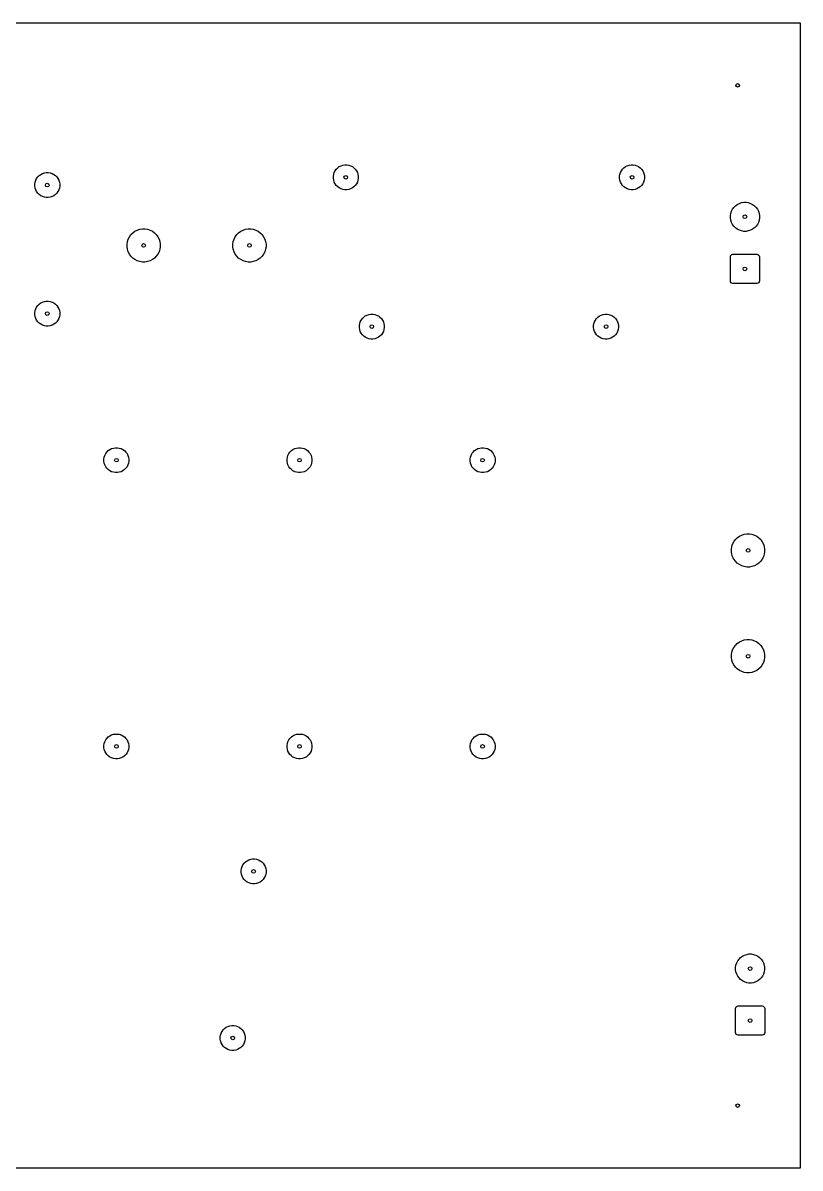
# Model space of a CAD drawing. Header units: millimetres. Extents: x 61 to 206, y -146 to -36.
# Drawn here: x 130.8 to 205.5, y -145.5 to -35.5 of the extents above; entities that cross this region are included whole.
import ezdxf

# ---------------------------------------------------------------- set-up
doc = ezdxf.new("R2010")
doc.units = ezdxf.units.MM
doc.layers.add('Edge.Cuts', color=40, linetype='CONTINUOUS', true_color=0xfabd2f)
doc.layers.add('F.Cu', color=52, linetype='CONTINUOUS', true_color=0xb8bb26)

msp = doc.modelspace()

# ---------------------------------------------------------------- linework, layer by layer
at = {"layer": 'Edge.Cuts', "linetype": 'CONTINUOUS'}
for p, q in [((61, -35.5), (205.5, -35.5)), ((205.5, -35.5), (205.5, -145.5)), ((205.5, -145.5), (61, -145.5))]:
    msp.add_line(p, q, dxfattribs=at)
at = {"layer": 'Edge.Cuts'}
for centre in [(199.5, -41.5), (161.86, -50.329999), (189.36, -50.329999), (133.18, -51.079999), (200.2, -54.124999), (142.44, -56.874999), (152.6, -56.874999), (200.2, -59.124999), (133.18, -63.42), (164.36, -64.67), (186.86, -64.67), (139.82, -77.5), (157.41, -77.5), (175, -77.5), (200.5, -86.17), (200.5, -96.33), (139.82, -105), (157.41, -105), (175, -105), (153, -117), (200.7, -126.33), (200.7, -131.33), (151, -133), (199.5, -139.5)]:
    msp.add_circle(centre, 0.175, dxfattribs=at)
at = {"layer": 'F.Cu', "linetype": 'CONTINUOUS'}
for p, q in [((160.947513, -49.550661), (161.080662, -49.417512)), ((161.080662, -49.417512), (161.233002, -49.306831)), ((161.233002, -49.306831), (161.40078, -49.221344)), ((161.40078, -49.221344), (161.579866, -49.163155)), ((161.579866, -49.163155), (161.765849, -49.133698)), ((161.765849, -49.133698), (161.954151, -49.133698)), ((161.954151, -49.133698), (162.140134, -49.163155)), ((162.140134, -49.163155), (162.31922, -49.221344)), ((162.31922, -49.221344), (162.486998, -49.306831)), ((162.486998, -49.306831), (162.639338, -49.417512)), ((162.639338, -49.417512), (162.772487, -49.550661)), ((188.447513, -49.550661), (188.580662, -49.417512)), ((188.580662, -49.417512), (188.733002, -49.306831)), ((188.733002, -49.306831), (188.90078, -49.221344)), ((188.90078, -49.221344), (189.079866, -49.163155)), ((189.079866, -49.163155), (189.265849, -49.133698)), ((189.265849, -49.133698), (189.454151, -49.133698)), ((189.454151, -49.133698), (189.640134, -49.163155)), ((189.640134, -49.163155), (189.81922, -49.221344)), ((189.81922, -49.221344), (189.986998, -49.306831)), ((189.986998, -49.306831), (190.139338, -49.417512)), ((190.139338, -49.417512), (190.272487, -49.550661)), ((132.071345, -50.620779), (132.156832, -50.453001)), ((132.156832, -50.453001), (132.267513, -50.300661)), ((132.267513, -50.300661), (132.400662, -50.167512)), ((132.400662, -50.167512), (132.553002, -50.056831)), ((132.553002, -50.056831), (132.72078, -49.971344)), ((132.72078, -49.971344), (132.899866, -49.913155)), ((132.899866, -49.913155), (133.085849, -49.883698)), ((133.085849, -49.883698), (133.274151, -49.883698)), ((133.274151, -49.883698), (133.460134, -49.913155)), ((133.460134, -49.913155), (133.63922, -49.971344)), ((133.63922, -49.971344), (133.806998, -50.056831)), ((133.806998, -50.056831), (133.959338, -50.167512)), ((133.959338, -50.167512), (134.092487, -50.300661)), ((134.092487, -50.300661), (134.203168, -50.453001)), ((134.203168, -50.453001), (134.288655, -50.620779)), ((160.663699, -50.235848), (160.693156, -50.049865)), ((160.663699, -50.42415), (160.663699, -50.235848)), ((160.693156, -50.610133), (160.663699, -50.42415)), ((160.693156, -50.049865), (160.751345, -49.870779)), ((160.751345, -49.870779), (160.836832, -49.703001)), ((160.836832, -49.703001), (160.947513, -49.550661)), ((162.772487, -49.550661), (162.883168, -49.703001)), ((162.883168, -49.703001), (162.968655, -49.870779)), ((162.968655, -49.870779), (163.026844, -50.049865)), ((163.026844, -50.049865), (163.056301, -50.235848)), ((163.056301, -50.42415), (163.026844, -50.610133)), ((163.056301, -50.235848), (163.056301, -50.42415)), ((188.163699, -50.235848), (188.193156, -50.049865)), ((188.163699, -50.42415), (188.163699, -50.235848)), ((188.193156, -50.610133), (188.163699, -50.42415)), ((188.193156, -50.049865), (188.251345, -49.870779)), ((188.251345, -49.870779), (188.336832, -49.703001)), ((188.336832, -49.703001), (188.447513, -49.550661)), ((190.272487, -49.550661), (190.383168, -49.703001)), ((190.383168, -49.703001), (190.468655, -49.870779)), ((190.468655, -49.870779), (190.526844, -50.049865)), ((190.526844, -50.049865), (190.556301, -50.235848)), ((190.556301, -50.42415), (190.526844, -50.610133)), ((190.556301, -50.235848), (190.556301, -50.42415)), ((131.983699, -50.985848), (132.013156, -50.799865)), ((131.983699, -51.17415), (131.983699, -50.985848)), ((132.013156, -51.360133), (131.983699, -51.17415)), ((132.013156, -50.799865), (132.071345, -50.620779)), ((132.071345, -51.539219), (132.013156, -51.360133)), ((132.156832, -51.706997), (132.071345, -51.539219)), ((134.288655, -51.539219), (134.203168, -51.706997)), ((134.288655, -50.620779), (134.346844, -50.799865)), ((134.346844, -51.360133), (134.288655, -51.539219)), ((134.346844, -50.799865), (134.376301, -50.985848)), ((134.376301, -51.17415), (134.346844, -51.360133)), ((134.376301, -50.985848), (134.376301, -51.17415)), ((160.751345, -50.789219), (160.693156, -50.610133)), ((160.836832, -50.956997), (160.751345, -50.789219)), ((160.947513, -51.109337), (160.836832, -50.956997)), ((161.080662, -51.242486), (160.947513, -51.109337)), ((161.233002, -51.353167), (161.080662, -51.242486)), ((161.40078, -51.438654), (161.233002, -51.353167)), ((161.579866, -51.496843), (161.40078, -51.438654)), ((161.765849, -51.5263), (161.579866, -51.496843)), ((161.954151, -51.5263), (161.765849, -51.5263)), ((162.140134, -51.496843), (161.954151, -51.5263)), ((162.31922, -51.438654), (162.140134, -51.496843)), ((162.486998, -51.353167), (162.31922, -51.438654)), ((162.639338, -51.242486), (162.486998, -51.353167)), ((162.772487, -51.109337), (162.639338, -51.242486)), ((162.883168, -50.956997), (162.772487, -51.109337)), ((162.968655, -50.789219), (162.883168, -50.956997)), ((163.026844, -50.610133), (162.968655, -50.789219)), ((188.251345, -50.789219), (188.193156, -50.610133)), ((188.336832, -50.956997), (188.251345, -50.789219)), ((188.447513, -51.109337), (188.336832, -50.956997)), ((188.580662, -51.242486), (188.447513, -51.109337)), ((188.733002, -51.353167), (188.580662, -51.242486)), ((188.90078, -51.438654), (188.733002, -51.353167)), ((189.079866, -51.496843), (188.90078, -51.438654)), ((189.265849, -51.5263), (189.079866, -51.496843)), ((189.454151, -51.5263), (189.265849, -51.5263)), ((189.640134, -51.496843), (189.454151, -51.5263)), ((189.81922, -51.438654), (189.640134, -51.496843)), ((189.986998, -51.353167), (189.81922, -51.438654)), ((190.139338, -51.242486), (189.986998, -51.353167)), ((190.272487, -51.109337), (190.139338, -51.242486)), ((190.383168, -50.956997), (190.272487, -51.109337)), ((190.468655, -50.789219), (190.383168, -50.956997)), ((190.526844, -50.610133), (190.468655, -50.789219)), ((132.267513, -51.859337), (132.156832, -51.706997)), ((132.400662, -51.992486), (132.267513, -51.859337)), ((132.553002, -52.103167), (132.400662, -51.992486)), ((132.72078, -52.188654), (132.553002, -52.103167)), ((132.899866, -52.246843), (132.72078, -52.188654)), ((133.085849, -52.2763), (132.899866, -52.246843)), ((133.274151, -52.2763), (133.085849, -52.2763)), ((133.460134, -52.246843), (133.274151, -52.2763)), ((133.63922, -52.188654), (133.460134, -52.246843)), ((133.806998, -52.103167), (133.63922, -52.188654)), ((133.959338, -51.992486), (133.806998, -52.103167)), ((134.092487, -51.859337), (133.959338, -51.992486)), ((134.203168, -51.706997), (134.092487, -51.859337)), ((199.664243, -52.831568), (199.873176, -52.763681)), ((199.873176, -52.763681), (200.090157, -52.729315)), ((200.090157, -52.729315), (200.309843, -52.729315)), ((200.309843, -52.729315), (200.526824, -52.763681)), ((200.526824, -52.763681), (200.735757, -52.831568)), ((198.804316, -54.015156), (198.838682, -53.798175)), ((198.838682, -53.798175), (198.906569, -53.589242)), ((198.906569, -53.589242), (199.006304, -53.393501)), ((199.006304, -53.393501), (199.135432, -53.215772)), ((199.135432, -53.215772), (199.290773, -53.060431)), ((199.290773, -53.060431), (199.468502, -52.931303)), ((199.468502, -52.931303), (199.664243, -52.831568)), ((200.735757, -52.831568), (200.931498, -52.931303)), ((200.931498, -52.931303), (201.109227, -53.060431)), ((201.109227, -53.060431), (201.264568, -53.215772)), ((201.264568, -53.215772), (201.393696, -53.393501)), ((201.393696, -53.393501), (201.493431, -53.589242)), ((201.493431, -53.589242), (201.561318, -53.798175)), ((201.561318, -53.798175), (201.595684, -54.015156)), ((198.804316, -54.234842), (198.804316, -54.015156)), ((198.838682, -54.451823), (198.804316, -54.234842)), ((198.906569, -54.660756), (198.838682, -54.451823)), ((199.006304, -54.856497), (198.906569, -54.660756)), ((199.135432, -55.034226), (199.006304, -54.856497)), ((201.393696, -54.856497), (201.264568, -55.034226)), ((201.493431, -54.660756), (201.393696, -54.856497)), ((201.561318, -54.451823), (201.493431, -54.660756)), ((201.595684, -54.234842), (201.561318, -54.451823)), ((201.595684, -54.015156), (201.595684, -54.234842)), ((140.961793, -56.262706), (141.075776, -56.039001)), ((141.075776, -56.039001), (141.22335, -55.835882)), ((141.22335, -55.835882), (141.400883, -55.658349)), ((141.400883, -55.658349), (141.604002, -55.510775)), ((141.604002, -55.510775), (141.827707, -55.396792)), ((141.827707, -55.396792), (142.066487, -55.319207)), ((142.066487, -55.319207), (142.314465, -55.279931)), ((142.314465, -55.279931), (142.565535, -55.279931)), ((142.565535, -55.279931), (142.813513, -55.319207)), ((142.813513, -55.319207), (143.052293, -55.396792)), ((143.052293, -55.396792), (143.275998, -55.510775)), ((143.275998, -55.510775), (143.479117, -55.658349)), ((143.479117, -55.658349), (143.65665, -55.835882)), ((143.65665, -55.835882), (143.804224, -56.039001)), ((143.804224, -56.039001), (143.918207, -56.262706)), ((151.121793, -56.262706), (151.235776, -56.039001)), ((151.235776, -56.039001), (151.38335, -55.835882)), ((151.38335, -55.835882), (151.560883, -55.658349)), ((151.560883, -55.658349), (151.764002, -55.510775)), ((151.764002, -55.510775), (151.987707, -55.396792)), ((151.987707, -55.396792), (152.226487, -55.319207)), ((152.226487, -55.319207), (152.474465, -55.279931)), ((152.474465, -55.279931), (152.725535, -55.279931)), ((152.725535, -55.279931), (152.973513, -55.319207)), ((152.973513, -55.319207), (153.212293, -55.396792)), ((153.212293, -55.396792), (153.435998, -55.510775)), ((153.435998, -55.510775), (153.639117, -55.658349)), ((153.639117, -55.658349), (153.81665, -55.835882)), ((153.81665, -55.835882), (153.964224, -56.039001)), ((153.964224, -56.039001), (154.078207, -56.262706)), ((199.290773, -55.189567), (199.135432, -55.034226)), ((199.468502, -55.318695), (199.290773, -55.189567)), ((199.664243, -55.41843), (199.468502, -55.318695)), ((199.873176, -55.486317), (199.664243, -55.41843)), ((200.090157, -55.520683), (199.873176, -55.486317)), ((200.309843, -55.520683), (200.090157, -55.520683)), ((200.526824, -55.486317), (200.309843, -55.520683)), ((200.735757, -55.41843), (200.526824, -55.486317)), ((200.931498, -55.318695), (200.735757, -55.41843)), ((201.109227, -55.189567), (200.931498, -55.318695)), ((201.264568, -55.034226), (201.109227, -55.189567)), ((140.844932, -56.749464), (140.884208, -56.501486)), ((140.844932, -57.000534), (140.844932, -56.749464)), ((140.884208, -57.248512), (140.844932, -57.000534)), ((140.884208, -56.501486), (140.961793, -56.262706)), ((143.918207, -56.262706), (143.995792, -56.501486)), ((143.995792, -56.501486), (144.035068, -56.749464)), ((144.035068, -57.000534), (143.995792, -57.248512)), ((144.035068, -56.749464), (144.035068, -57.000534)), ((151.004932, -56.749464), (151.044208, -56.501486)), ((151.004932, -57.000534), (151.004932, -56.749464)), ((151.044208, -57.248512), (151.004932, -57.000534)), ((151.044208, -56.501486), (151.121793, -56.262706)), ((154.078207, -56.262706), (154.155792, -56.501486)), ((154.155792, -56.501486), (154.195068, -56.749464)), ((154.195068, -57.000534), (154.155792, -57.248512)), ((154.195068, -56.749464), (154.195068, -57.000534)), ((140.961793, -57.487292), (140.884208, -57.248512)), ((141.075776, -57.710997), (140.961793, -57.487292)), ((141.22335, -57.914116), (141.075776, -57.710997)), ((141.400883, -58.091649), (141.22335, -57.914116)), ((141.604002, -58.239223), (141.400883, -58.091649)), ((141.827707, -58.353206), (141.604002, -58.239223)), ((143.275998, -58.239223), (143.052293, -58.353206)), ((143.479117, -58.091649), (143.275998, -58.239223)), ((143.65665, -57.914116), (143.479117, -58.091649)), ((143.804224, -57.710997), (143.65665, -57.914116)), ((143.918207, -57.487292), (143.804224, -57.710997)), ((143.995792, -57.248512), (143.918207, -57.487292)), ((151.121793, -57.487292), (151.044208, -57.248512)), ((151.235776, -57.710997), (151.121793, -57.487292)), ((151.38335, -57.914116), (151.235776, -57.710997)), ((151.560883, -58.091649), (151.38335, -57.914116)), ((151.764002, -58.239223), (151.560883, -58.091649)), ((151.987707, -58.353206), (151.764002, -58.239223)), ((153.435998, -58.239223), (153.212293, -58.353206)), ((153.639117, -58.091649), (153.435998, -58.239223)), ((153.81665, -57.914116), (153.639117, -58.091649)), ((153.964224, -57.710997), (153.81665, -57.914116)), ((154.078207, -57.487292), (153.964224, -57.710997)), ((154.155792, -57.248512), (154.078207, -57.487292)), ((198.8, -57.975), (198.81903, -57.879329)), ((198.800001, -60.274997), (198.8, -57.975)), ((198.81903, -57.879329), (198.873224, -57.798223)), ((198.873224, -57.798223), (198.95433, -57.744029)), ((198.95433, -57.744029), (199.050002, -57.725)), ((199.050002, -57.725), (201.349999, -57.724999)), ((201.349999, -57.724999), (201.44567, -57.744029)), ((201.44567, -57.744029), (201.526776, -57.798223)), ((201.526776, -57.798223), (201.58097, -57.879329)), ((201.58097, -57.879329), (201.599999, -57.975001)), ((201.599999, -57.975001), (201.6, -60.274998)), ((142.066487, -58.430791), (141.827707, -58.353206)), ((142.314465, -58.470067), (142.066487, -58.430791)), ((142.565535, -58.470067), (142.314465, -58.470067)), ((142.813513, -58.430791), (142.565535, -58.470067)), ((143.052293, -58.353206), (142.813513, -58.430791)), ((152.226487, -58.430791), (151.987707, -58.353206)), ((152.474465, -58.470067), (152.226487, -58.430791)), ((152.725535, -58.470067), (152.474465, -58.470067)), ((152.973513, -58.430791), (152.725535, -58.470067)), ((153.212293, -58.353206), (152.973513, -58.430791)), ((198.81903, -60.370669), (198.800001, -60.274997)), ((198.873224, -60.451775), (198.81903, -60.370669)), ((198.95433, -60.505969), (198.873224, -60.451775)), ((201.526776, -60.451775), (201.44567, -60.505969)), ((201.58097, -60.370669), (201.526776, -60.451775)), ((201.6, -60.274998), (201.58097, -60.370669)), ((199.050001, -60.524999), (198.95433, -60.505969)), ((201.349998, -60.524998), (199.050001, -60.524999)), ((201.44567, -60.505969), (201.349998, -60.524998)), ((132.156832, -62.793002), (132.267513, -62.640662)), ((132.267513, -62.640662), (132.400662, -62.507513)), ((132.400662, -62.507513), (132.553002, -62.396832)), ((132.553002, -62.396832), (132.72078, -62.311345)), ((132.72078, -62.311345), (132.899866, -62.253156)), ((132.899866, -62.253156), (133.085849, -62.223699)), ((133.085849, -62.223699), (133.274151, -62.223699)), ((133.274151, -62.223699), (133.460134, -62.253156)), ((133.460134, -62.253156), (133.63922, -62.311345)), ((133.63922, -62.311345), (133.806998, -62.396832)), ((133.806998, -62.396832), (133.959338, -62.507513)), ((133.959338, -62.507513), (134.092487, -62.640662)), ((134.092487, -62.640662), (134.203168, -62.793002)), ((131.983699, -63.325849), (132.013156, -63.139866)), ((131.983699, -63.514151), (131.983699, -63.325849)), ((132.013156, -63.700134), (131.983699, -63.514151)), ((132.013156, -63.139866), (132.071345, -62.96078)), ((132.071345, -63.87922), (132.013156, -63.700134)), ((132.071345, -62.96078), (132.156832, -62.793002)), ((134.203168, -62.793002), (134.288655, -62.96078)), ((134.288655, -62.96078), (134.346844, -63.139866)), ((134.346844, -63.700134), (134.288655, -63.87922)), ((134.346844, -63.139866), (134.376301, -63.325849)), ((134.376301, -63.514151), (134.346844, -63.700134)), ((134.376301, -63.325849), (134.376301, -63.514151)), ((163.447513, -63.890662), (163.580662, -63.757513)), ((163.580662, -63.757513), (163.733002, -63.646832)), ((163.733002, -63.646832), (163.90078, -63.561345)), ((163.90078, -63.561345), (164.079866, -63.503156)), ((164.079866, -63.503156), (164.265849, -63.473699)), ((164.265849, -63.473699), (164.454151, -63.473699)), ((164.454151, -63.473699), (164.640134, -63.503156)), ((164.640134, -63.503156), (164.81922, -63.561345)), ((164.81922, -63.561345), (164.986998, -63.646832)), ((164.986998, -63.646832), (165.139338, -63.757513)), ((165.139338, -63.757513), (165.272487, -63.890662)), ((185.947513, -63.890662), (186.080662, -63.757513)), ((186.080662, -63.757513), (186.233002, -63.646832)), ((186.233002, -63.646832), (186.40078, -63.561345)), ((186.40078, -63.561345), (186.579866, -63.503156)), ((186.579866, -63.503156), (186.765849, -63.473699)), ((186.765849, -63.473699), (186.954151, -63.473699)), ((186.954151, -63.473699), (187.140134, -63.503156)), ((187.140134, -63.503156), (187.31922, -63.561345)), ((187.31922, -63.561345), (187.486998, -63.646832)), ((187.486998, -63.646832), (187.639338, -63.757513)), ((187.639338, -63.757513), (187.772487, -63.890662)), ((132.156832, -64.046998), (132.071345, -63.87922)), ((132.267513, -64.199338), (132.156832, -64.046998)), ((132.400662, -64.332487), (132.267513, -64.199338)), ((132.553002, -64.443168), (132.400662, -64.332487)), ((132.72078, -64.528655), (132.553002, -64.443168)), ((132.899866, -64.586844), (132.72078, -64.528655)), ((133.085849, -64.616301), (132.899866, -64.586844)), ((133.274151, -64.616301), (133.085849, -64.616301)), ((133.460134, -64.586844), (133.274151, -64.616301)), ((133.63922, -64.528655), (133.460134, -64.586844)), ((133.806998, -64.443168), (133.63922, -64.528655)), ((133.959338, -64.332487), (133.806998, -64.443168)), ((134.092487, -64.199338), (133.959338, -64.332487)), ((134.203168, -64.046998), (134.092487, -64.199338)), ((134.288655, -63.87922), (134.203168, -64.046998)), ((163.163699, -64.575849), (163.193156, -64.389866)), ((163.163699, -64.764151), (163.163699, -64.575849)), ((163.193156, -64.950134), (163.163699, -64.764151)), ((163.193156, -64.389866), (163.251345, -64.21078)), ((163.251345, -64.21078), (163.336832, -64.043002)), ((163.336832, -64.043002), (163.447513, -63.890662)), ((165.272487, -63.890662), (165.383168, -64.043002)), ((165.383168, -64.043002), (165.468655, -64.21078)), ((165.468655, -64.21078), (165.526844, -64.389866)), ((165.526844, -64.389866), (165.556301, -64.575849)), ((165.556301, -64.764151), (165.526844, -64.950134)), ((165.556301, -64.575849), (165.556301, -64.764151)), ((185.663699, -64.575849), (185.693156, -64.389866)), ((185.663699, -64.764151), (185.663699, -64.575849)), ((185.693156, -64.950134), (185.663699, -64.764151)), ((185.693156, -64.389866), (185.751345, -64.21078)), ((185.751345, -64.21078), (185.836832, -64.043002)), ((185.836832, -64.043002), (185.947513, -63.890662)), ((187.772487, -63.890662), (187.883168, -64.043002)), ((187.883168, -64.043002), (187.968655, -64.21078)), ((187.968655, -64.21078), (188.026844, -64.389866)), ((188.026844, -64.389866), (188.056301, -64.575849)), ((188.056301, -64.764151), (188.026844, -64.950134)), ((188.056301, -64.575849), (188.056301, -64.764151)), ((163.251345, -65.12922), (163.193156, -64.950134)), ((163.336832, -65.296998), (163.251345, -65.12922)), ((163.447513, -65.449338), (163.336832, -65.296998)), ((163.580662, -65.582487), (163.447513, -65.449338)), ((163.733002, -65.693168), (163.580662, -65.582487)), ((163.90078, -65.778655), (163.733002, -65.693168)), ((164.079866, -65.836844), (163.90078, -65.778655)), ((164.265849, -65.866301), (164.079866, -65.836844)), ((164.454151, -65.866301), (164.265849, -65.866301)), ((164.640134, -65.836844), (164.454151, -65.866301)), ((164.81922, -65.778655), (164.640134, -65.836844)), ((164.986998, -65.693168), (164.81922, -65.778655)), ((165.139338, -65.582487), (164.986998, -65.693168)), ((165.272487, -65.449338), (165.139338, -65.582487)), ((165.383168, -65.296998), (165.272487, -65.449338)), ((165.468655, -65.12922), (165.383168, -65.296998)), ((165.526844, -64.950134), (165.468655, -65.12922)), ((185.751345, -65.12922), (185.693156, -64.950134)), ((185.836832, -65.296998), (185.751345, -65.12922)), ((185.947513, -65.449338), (185.836832, -65.296998)), ((186.080662, -65.582487), (185.947513, -65.449338)), ((186.233002, -65.693168), (186.080662, -65.582487)), ((186.40078, -65.778655), (186.233002, -65.693168)), ((186.579866, -65.836844), (186.40078, -65.778655)), ((186.765849, -65.866301), (186.579866, -65.836844)), ((186.954151, -65.866301), (186.765849, -65.866301)), ((187.140134, -65.836844), (186.954151, -65.866301)), ((187.31922, -65.778655), (187.140134, -65.836844)), ((187.486998, -65.693168), (187.31922, -65.778655)), ((187.639338, -65.582487), (187.486998, -65.693168)), ((187.772487, -65.449338), (187.639338, -65.582487)), ((187.883168, -65.296998), (187.772487, -65.449338)), ((187.968655, -65.12922), (187.883168, -65.296998)), ((188.026844, -64.950134), (187.968655, -65.12922)), ((138.711345, -77.04078), (138.796832, -76.873002)), ((138.796832, -76.873002), (138.907513, -76.720662)), ((138.907513, -76.720662), (139.040662, -76.587513)), ((139.040662, -76.587513), (139.193002, -76.476832)), ((139.193002, -76.476832), (139.36078, -76.391345)), ((139.36078, -76.391345), (139.539866, -76.333156)), ((139.539866, -76.333156), (139.725849, -76.303699)), ((139.725849, -76.303699), (139.914151, -76.303699)), ((139.914151, -76.303699), (140.100134, -76.333156)), ((140.100134, -76.333156), (140.27922, -76.391345)), ((140.27922, -76.391345), (140.446998, -76.476832)), ((140.446998, -76.476832), (140.599338, -76.587513)), ((140.599338, -76.587513), (140.732487, -76.720662)), ((140.732487, -76.720662), (140.843168, -76.873002)), ((140.843168, -76.873002), (140.928655, -77.04078)), ((156.301345, -77.04078), (156.386832, -76.873002)), ((156.386832, -76.873002), (156.497513, -76.720662)), ((156.497513, -76.720662), (156.630662, -76.587513)), ((156.630662, -76.587513), (156.783002, -76.476832)), ((156.783002, -76.476832), (156.95078, -76.391345)), ((156.95078, -76.391345), (157.129866, -76.333156)), ((157.129866, -76.333156), (157.315849, -76.303699)), ((157.315849, -76.303699), (157.504151, -76.303699)), ((157.504151, -76.303699), (157.690134, -76.333156)), ((157.690134, -76.333156), (157.86922, -76.391345)), ((157.86922, -76.391345), (158.036998, -76.476832)), ((158.036998, -76.476832), (158.189338, -76.587513)), ((158.189338, -76.587513), (158.322487, -76.720662)), ((158.322487, -76.720662), (158.433168, -76.873002)), ((158.433168, -76.873002), (158.518655, -77.04078)), ((173.891345, -77.04078), (173.976832, -76.873002)), ((173.976832, -76.873002), (174.087513, -76.720662)), ((174.087513, -76.720662), (174.220662, -76.587513)), ((174.220662, -76.587513), (174.373002, -76.476832)), ((174.373002, -76.476832), (174.54078, -76.391345)), ((174.54078, -76.391345), (174.719866, -76.333156)), ((174.719866, -76.333156), (174.905849, -76.303699)), ((174.905849, -76.303699), (175.094151, -76.303699)), ((175.094151, -76.303699), (175.280134, -76.333156)), ((175.280134, -76.333156), (175.45922, -76.391345)), ((175.45922, -76.391345), (175.626998, -76.476832)), ((175.626998, -76.476832), (175.779338, -76.587513)), ((175.779338, -76.587513), (175.912487, -76.720662)), ((175.912487, -76.720662), (176.023168, -76.873002)), ((176.023168, -76.873002), (176.108655, -77.04078)), ((138.623699, -77.405849), (138.653156, -77.219866)), ((138.623699, -77.594151), (138.623699, -77.405849)), ((138.653156, -77.780134), (138.623699, -77.594151)), ((138.653156, -77.219866), (138.711345, -77.04078)), ((138.711345, -77.95922), (138.653156, -77.780134)), ((138.796832, -78.126998), (138.711345, -77.95922)), ((140.928655, -77.95922), (140.843168, -78.126998)), ((140.928655, -77.04078), (140.986844, -77.219866)), ((140.986844, -77.780134), (140.928655, -77.95922)), ((140.986844, -77.219866), (141.016301, -77.405849)), ((141.016301, -77.594151), (140.986844, -77.780134)), ((141.016301, -77.405849), (141.016301, -77.594151)), ((156.213699, -77.405849), (156.243156, -77.219866)), ((156.213699, -77.594151), (156.213699, -77.405849)), ((156.243156, -77.780134), (156.213699, -77.594151)), ((156.243156, -77.219866), (156.301345, -77.04078)), ((156.301345, -77.95922), (156.243156, -77.780134)), ((156.386832, -78.126998), (156.301345, -77.95922)), ((158.518655, -77.95922), (158.433168, -78.126998)), ((158.518655, -77.04078), (158.576844, -77.219866)), ((158.576844, -77.780134), (158.518655, -77.95922)), ((158.576844, -77.219866), (158.606301, -77.405849)), ((158.606301, -77.594151), (158.576844, -77.780134)), ((158.606301, -77.405849), (158.606301, -77.594151)), ((173.803699, -77.405849), (173.833156, -77.219866)), ((173.803699, -77.594151), (173.803699, -77.405849)), ((173.833156, -77.780134), (173.803699, -77.594151)), ((173.833156, -77.219866), (173.891345, -77.04078)), ((173.891345, -77.95922), (173.833156, -77.780134)), ((173.976832, -78.126998), (173.891345, -77.95922)), ((176.108655, -77.95922), (176.023168, -78.126998)), ((176.108655, -77.04078), (176.166844, -77.219866)), ((176.166844, -77.780134), (176.108655, -77.95922)), ((176.166844, -77.219866), (176.196301, -77.405849)), ((176.196301, -77.594151), (176.166844, -77.780134)), ((176.196301, -77.405849), (176.196301, -77.594151)), ((138.907513, -78.279338), (138.796832, -78.126998)), ((139.040662, -78.412487), (138.907513, -78.279338)), ((139.193002, -78.523168), (139.040662, -78.412487)), ((139.36078, -78.608655), (139.193002, -78.523168)), ((139.539866, -78.666844), (139.36078, -78.608655)), ((139.725849, -78.696301), (139.539866, -78.666844)), ((139.914151, -78.696301), (139.725849, -78.696301)), ((140.100134, -78.666844), (139.914151, -78.696301)), ((140.27922, -78.608655), (140.100134, -78.666844)), ((140.446998, -78.523168), (140.27922, -78.608655)), ((140.599338, -78.412487), (140.446998, -78.523168)), ((140.732487, -78.279338), (140.599338, -78.412487)), ((140.843168, -78.126998), (140.732487, -78.279338)), ((156.497513, -78.279338), (156.386832, -78.126998)), ((156.630662, -78.412487), (156.497513, -78.279338)), ((156.783002, -78.523168), (156.630662, -78.412487)), ((156.95078, -78.608655), (156.783002, -78.523168)), ((157.129866, -78.666844), (156.95078, -78.608655)), ((157.315849, -78.696301), (157.129866, -78.666844)), ((157.504151, -78.696301), (157.315849, -78.696301)), ((157.690134, -78.666844), (157.504151, -78.696301)), ((157.86922, -78.608655), (157.690134, -78.666844)), ((158.036998, -78.523168), (157.86922, -78.608655)), ((158.189338, -78.412487), (158.036998, -78.523168)), ((158.322487, -78.279338), (158.189338, -78.412487)), ((158.433168, -78.126998), (158.322487, -78.279338)), ((174.087513, -78.279338), (173.976832, -78.126998)), ((174.220662, -78.412487), (174.087513, -78.279338)), ((174.373002, -78.523168), (174.220662, -78.412487)), ((174.54078, -78.608655), (174.373002, -78.523168)), ((174.719866, -78.666844), (174.54078, -78.608655)), ((174.905849, -78.696301), (174.719866, -78.666844)), ((175.094151, -78.696301), (174.905849, -78.696301)), ((175.280134, -78.666844), (175.094151, -78.696301)), ((175.45922, -78.608655), (175.280134, -78.666844)), ((175.626998, -78.523168), (175.45922, -78.608655)), ((175.779338, -78.412487), (175.626998, -78.523168)), ((175.912487, -78.279338), (175.779338, -78.412487)), ((176.023168, -78.126998), (175.912487, -78.279338)), ((199.664002, -84.805776), (199.887707, -84.691793)), ((199.887707, -84.691793), (200.126487, -84.614208)), ((200.126487, -84.614208), (200.374465, -84.574932)), ((200.374465, -84.574932), (200.625535, -84.574932)), ((200.625535, -84.574932), (200.873513, -84.614208)), ((200.873513, -84.614208), (201.112293, -84.691793)), ((201.112293, -84.691793), (201.335998, -84.805776)), ((198.904932, -86.044465), (198.944208, -85.796487)), ((198.944208, -85.796487), (199.021793, -85.557707)), ((199.021793, -85.557707), (199.135776, -85.334002)), ((199.135776, -85.334002), (199.28335, -85.130883)), ((199.28335, -85.130883), (199.460883, -84.95335)), ((199.460883, -84.95335), (199.664002, -84.805776)), ((201.335998, -84.805776), (201.539117, -84.95335)), ((201.539117, -84.95335), (201.71665, -85.130883)), ((201.71665, -85.130883), (201.864224, -85.334002)), ((201.864224, -85.334002), (201.978207, -85.557707)), ((201.978207, -85.557707), (202.055792, -85.796487)), ((202.055792, -85.796487), (202.095068, -86.044465)), ((198.904932, -86.295535), (198.904932, -86.044465)), ((198.944208, -86.543513), (198.904932, -86.295535)), ((199.021793, -86.782293), (198.944208, -86.543513)), ((199.135776, -87.005998), (199.021793, -86.782293)), ((201.978207, -86.782293), (201.864224, -87.005998)), ((202.055792, -86.543513), (201.978207, -86.782293)), ((202.095068, -86.295535), (202.055792, -86.543513)), ((202.095068, -86.044465), (202.095068, -86.295535)), ((199.28335, -87.209117), (199.135776, -87.005998)), ((199.460883, -87.38665), (199.28335, -87.209117)), ((199.664002, -87.534224), (199.460883, -87.38665)), ((199.887707, -87.648207), (199.664002, -87.534224)), ((200.126487, -87.725792), (199.887707, -87.648207)), ((200.374465, -87.765068), (200.126487, -87.725792)), ((200.625535, -87.765068), (200.374465, -87.765068)), ((200.873513, -87.725792), (200.625535, -87.765068)), ((201.112293, -87.648207), (200.873513, -87.725792)), ((201.335998, -87.534224), (201.112293, -87.648207)), ((201.539117, -87.38665), (201.335998, -87.534224)), ((201.71665, -87.209117), (201.539117, -87.38665)), ((201.864224, -87.005998), (201.71665, -87.209117)), ((199.021793, -95.717707), (199.135776, -95.494002)), ((199.135776, -95.494002), (199.28335, -95.290883)), ((199.28335, -95.290883), (199.460883, -95.11335)), ((199.460883, -95.11335), (199.664002, -94.965776)), ((199.664002, -94.965776), (199.887707, -94.851793)), ((199.887707, -94.851793), (200.126487, -94.774208)), ((200.126487, -94.774208), (200.374465, -94.734932)), ((200.374465, -94.734932), (200.625535, -94.734932)), ((200.625535, -94.734932), (200.873513, -94.774208)), ((200.873513, -94.774208), (201.112293, -94.851793)), ((201.112293, -94.851793), (201.335998, -94.965776)), ((201.335998, -94.965776), (201.539117, -95.11335)), ((201.539117, -95.11335), (201.71665, -95.290883)), ((201.71665, -95.290883), (201.864224, -95.494002)), ((201.864224, -95.494002), (201.978207, -95.717707)), ((198.904932, -96.204465), (198.944208, -95.956487)), ((198.904932, -96.455535), (198.904932, -96.204465)), ((198.944208, -96.703513), (198.904932, -96.455535)), ((198.944208, -95.956487), (199.021793, -95.717707)), ((199.021793, -96.942293), (198.944208, -96.703513)), ((201.978207, -95.717707), (202.055792, -95.956487)), ((202.055792, -96.703513), (201.978207, -96.942293)), ((202.055792, -95.956487), (202.095068, -96.204465)), ((202.095068, -96.455535), (202.055792, -96.703513)), ((202.095068, -96.204465), (202.095068, -96.455535)), ((199.135776, -97.165998), (199.021793, -96.942293)), ((199.28335, -97.369117), (199.135776, -97.165998)), ((199.460883, -97.54665), (199.28335, -97.369117)), ((199.664002, -97.694224), (199.460883, -97.54665)), ((199.887707, -97.808207), (199.664002, -97.694224)), ((200.126487, -97.885792), (199.887707, -97.808207)), ((200.374465, -97.925068), (200.126487, -97.885792)), ((200.873513, -97.885792), (200.625535, -97.925068)), ((201.112293, -97.808207), (200.873513, -97.885792)), ((201.335998, -97.694224), (201.112293, -97.808207)), ((201.539117, -97.54665), (201.335998, -97.694224)), ((201.71665, -97.369117), (201.539117, -97.54665)), ((201.864224, -97.165998), (201.71665, -97.369117)), ((201.978207, -96.942293), (201.864224, -97.165998)), ((200.625535, -97.925068), (200.374465, -97.925068)), ((138.711345, -104.54078), (138.796832, -104.373002)), ((138.796832, -104.373002), (138.907513, -104.220662)), ((138.907513, -104.220662), (139.040662, -104.087513)), ((139.040662, -104.087513), (139.193002, -103.976832)), ((139.193002, -103.976832), (139.36078, -103.891345)), ((139.36078, -103.891345), (139.539866, -103.833156)), ((139.539866, -103.833156), (139.725849, -103.803699)), ((139.725849, -103.803699), (139.914151, -103.803699)), ((139.914151, -103.803699), (140.100134, -103.833156)), ((140.100134, -103.833156), (140.27922, -103.891345)), ((140.27922, -103.891345), (140.446998, -103.976832)), ((140.446998, -103.976832), (140.599338, -104.087513)), ((140.599338, -104.087513), (140.732487, -104.220662)), ((140.732487, -104.220662), (140.843168, -104.373002)), ((140.843168, -104.373002), (140.928655, -104.54078)), ((156.301345, -104.54078), (156.386832, -104.373002)), ((156.386832, -104.373002), (156.497513, -104.220662)), ((156.497513, -104.220662), (156.630662, -104.087513)), ((156.630662, -104.087513), (156.783002, -103.976832)), ((156.783002, -103.976832), (156.95078, -103.891345)), ((156.95078, -103.891345), (157.129866, -103.833156)), ((157.129866, -103.833156), (157.315849, -103.803699)), ((157.315849, -103.803699), (157.504151, -103.803699)), ((157.504151, -103.803699), (157.690134, -103.833156)), ((157.690134, -103.833156), (157.86922, -103.891345)), ((157.86922, -103.891345), (158.036998, -103.976832)), ((158.036998, -103.976832), (158.189338, -104.087513)), ((158.189338, -104.087513), (158.322487, -104.220662)), ((158.322487, -104.220662), (158.433168, -104.373002)), ((158.433168, -104.373002), (158.518655, -104.54078)), ((173.891345, -104.54078), (173.976832, -104.373002)), ((173.976832, -104.373002), (174.087513, -104.220662)), ((174.087513, -104.220662), (174.220662, -104.087513)), ((174.220662, -104.087513), (174.373002, -103.976832)), ((174.373002, -103.976832), (174.54078, -103.891345)), ((174.54078, -103.891345), (174.719866, -103.833156)), ((174.719866, -103.833156), (174.905849, -103.803699)), ((174.905849, -103.803699), (175.094151, -103.803699)), ((175.094151, -103.803699), (175.280134, -103.833156)), ((175.280134, -103.833156), (175.45922, -103.891345)), ((175.45922, -103.891345), (175.626998, -103.976832)), ((175.626998, -103.976832), (175.779338, -104.087513)), ((175.779338, -104.087513), (175.912487, -104.220662)), ((175.912487, -104.220662), (176.023168, -104.373002)), ((176.023168, -104.373002), (176.108655, -104.54078)), ((138.623699, -104.905849), (138.653156, -104.719866)), ((138.623699, -105.094151), (138.623699, -104.905849)), ((138.653156, -105.280134), (138.623699, -105.094151)), ((138.653156, -104.719866), (138.711345, -104.54078)), ((138.711345, -105.45922), (138.653156, -105.280134)), ((138.796832, -105.626998), (138.711345, -105.45922)), ((140.928655, -105.45922), (140.843168, -105.626998)), ((140.928655, -104.54078), (140.986844, -104.719866)), ((140.986844, -105.280134), (140.928655, -105.45922)), ((140.986844, -104.719866), (141.016301, -104.905849)), ((141.016301, -105.094151), (140.986844, -105.280134)), ((141.016301, -104.905849), (141.016301, -105.094151)), ((156.213699, -104.905849), (156.243156, -104.719866)), ((156.213699, -105.094151), (156.213699, -104.905849)), ((156.243156, -105.280134), (156.213699, -105.094151)), ((156.243156, -104.719866), (156.301345, -104.54078)), ((156.301345, -105.45922), (156.243156, -105.280134)), ((156.386832, -105.626998), (156.301345, -105.45922)), ((158.518655, -105.45922), (158.433168, -105.626998)), ((158.518655, -104.54078), (158.576844, -104.719866)), ((158.576844, -105.280134), (158.518655, -105.45922)), ((158.576844, -104.719866), (158.606301, -104.905849)), ((158.606301, -105.094151), (158.576844, -105.280134)), ((158.606301, -104.905849), (158.606301, -105.094151)), ((173.803699, -104.905849), (173.833156, -104.719866)), ((173.803699, -105.094151), (173.803699, -104.905849)), ((173.833156, -105.280134), (173.803699, -105.094151)), ((173.833156, -104.719866), (173.891345, -104.54078)), ((173.891345, -105.45922), (173.833156, -105.280134)), ((173.976832, -105.626998), (173.891345, -105.45922)), ((176.108655, -105.45922), (176.023168, -105.626998)), ((176.108655, -104.54078), (176.166844, -104.719866)), ((176.166844, -105.280134), (176.108655, -105.45922)), ((176.166844, -104.719866), (176.196301, -104.905849)), ((176.196301, -105.094151), (176.166844, -105.280134)), ((176.196301, -104.905849), (176.196301, -105.094151)), ((138.907513, -105.779338), (138.796832, -105.626998)), ((139.040662, -105.912487), (138.907513, -105.779338)), ((139.193002, -106.023168), (139.040662, -105.912487)), ((139.36078, -106.108655), (139.193002, -106.023168)), ((139.539866, -106.166844), (139.36078, -106.108655)), ((139.725849, -106.196301), (139.539866, -106.166844)), ((139.914151, -106.196301), (139.725849, -106.196301)), ((140.100134, -106.166844), (139.914151, -106.196301)), ((140.27922, -106.108655), (140.100134, -106.166844)), ((140.446998, -106.023168), (140.27922, -106.108655)), ((140.599338, -105.912487), (140.446998, -106.023168)), ((140.732487, -105.779338), (140.599338, -105.912487)), ((140.843168, -105.626998), (140.732487, -105.779338)), ((156.497513, -105.779338), (156.386832, -105.626998)), ((156.630662, -105.912487), (156.497513, -105.779338)), ((156.783002, -106.023168), (156.630662, -105.912487)), ((156.95078, -106.108655), (156.783002, -106.023168)), ((157.129866, -106.166844), (156.95078, -106.108655)), ((157.315849, -106.196301), (157.129866, -106.166844)), ((157.504151, -106.196301), (157.315849, -106.196301)), ((157.690134, -106.166844), (157.504151, -106.196301)), ((157.86922, -106.108655), (157.690134, -106.166844)), ((158.036998, -106.023168), (157.86922, -106.108655)), ((158.189338, -105.912487), (158.036998, -106.023168)), ((158.322487, -105.779338), (158.189338, -105.912487)), ((158.433168, -105.626998), (158.322487, -105.779338)), ((174.087513, -105.779338), (173.976832, -105.626998)), ((174.220662, -105.912487), (174.087513, -105.779338)), ((174.373002, -106.023168), (174.220662, -105.912487)), ((174.54078, -106.108655), (174.373002, -106.023168)), ((174.719866, -106.166844), (174.54078, -106.108655)), ((174.905849, -106.196301), (174.719866, -106.166844)), ((175.094151, -106.196301), (174.905849, -106.196301)), ((175.280134, -106.166844), (175.094151, -106.196301)), ((175.45922, -106.108655), (175.280134, -106.166844)), ((175.626998, -106.023168), (175.45922, -106.108655)), ((175.779338, -105.912487), (175.626998, -106.023168)), ((175.912487, -105.779338), (175.779338, -105.912487)), ((176.023168, -105.626998), (175.912487, -105.779338)), ((151.833156, -116.719866), (151.891345, -116.54078)), ((151.891345, -116.54078), (151.976832, -116.373002)), ((151.976832, -116.373002), (152.087513, -116.220662)), ((152.087513, -116.220662), (152.220662, -116.087513)), ((152.220662, -116.087513), (152.373002, -115.976832)), ((152.373002, -115.976832), (152.54078, -115.891345)), ((152.54078, -115.891345), (152.719866, -115.833156)), ((152.719866, -115.833156), (152.905849, -115.803699)), ((152.905849, -115.803699), (153.094151, -115.803699)), ((153.094151, -115.803699), (153.280134, -115.833156)), ((153.280134, -115.833156), (153.45922, -115.891345)), ((153.45922, -115.891345), (153.626998, -115.976832)), ((153.626998, -115.976832), (153.779338, -116.087513)), ((153.779338, -116.087513), (153.912487, -116.220662)), ((153.912487, -116.220662), (154.023168, -116.373002)), ((154.023168, -116.373002), (154.108655, -116.54078)), ((154.108655, -116.54078), (154.166844, -116.719866)), ((151.803699, -116.905849), (151.833156, -116.719866)), ((151.803699, -117.094151), (151.803699, -116.905849)), ((151.833156, -117.280134), (151.803699, -117.094151)), ((151.891345, -117.45922), (151.833156, -117.280134)), ((151.976832, -117.626998), (151.891345, -117.45922)), ((152.087513, -117.779338), (151.976832, -117.626998)), ((154.023168, -117.626998), (153.912487, -117.779338)), ((154.108655, -117.45922), (154.023168, -117.626998)), ((154.166844, -117.280134), (154.108655, -117.45922)), ((154.166844, -116.719866), (154.196301, -116.905849)), ((154.196301, -117.094151), (154.166844, -117.280134)), ((154.196301, -116.905849), (154.196301, -117.094151)), ((152.220662, -117.912487), (152.087513, -117.779338)), ((152.373002, -118.023168), (152.220662, -117.912487)), ((152.54078, -118.108655), (152.373002, -118.023168)), ((152.719866, -118.166844), (152.54078, -118.108655)), ((152.905849, -118.196301), (152.719866, -118.166844)), ((153.094151, -118.196301), (152.905849, -118.196301)), ((153.280134, -118.166844), (153.094151, -118.196301)), ((153.45922, -118.108655), (153.280134, -118.166844)), ((153.626998, -118.023168), (153.45922, -118.108655)), ((153.779338, -117.912487), (153.626998, -118.023168)), ((153.912487, -117.779338), (153.779338, -117.912487)), ((199.635432, -125.420773), (199.790773, -125.265432)), ((199.790773, -125.265432), (199.968502, -125.136304)), ((199.968502, -125.136304), (200.164243, -125.036569)), ((200.164243, -125.036569), (200.373176, -124.968682)), ((200.373176, -124.968682), (200.590157, -124.934316)), ((200.590157, -124.934316), (200.809843, -124.934316)), ((200.809843, -124.934316), (201.026824, -124.968682)), ((201.026824, -124.968682), (201.235757, -125.036569)), ((201.235757, -125.036569), (201.431498, -125.136304)), ((201.431498, -125.136304), (201.609227, -125.265432)), ((201.609227, -125.265432), (201.764568, -125.420773)), ((199.304316, -126.220157), (199.338682, -126.003176)), ((199.304316, -126.439843), (199.304316, -126.220157)), ((199.338682, -126.656824), (199.304316, -126.439843)), ((199.338682, -126.003176), (199.406569, -125.794243)), ((199.406569, -125.794243), (199.506304, -125.598502)), ((199.506304, -125.598502), (199.635432, -125.420773)), ((201.764568, -125.420773), (201.893696, -125.598502)), ((201.893696, -125.598502), (201.993431, -125.794243)), ((201.993431, -125.794243), (202.061318, -126.003176)), ((202.061318, -126.003176), (202.095684, -126.220157)), ((202.095684, -126.439843), (202.061318, -126.656824)), ((202.095684, -126.220157), (202.095684, -126.439843)), ((199.406569, -126.865757), (199.338682, -126.656824)), ((199.506304, -127.061498), (199.406569, -126.865757)), ((199.635432, -127.239227), (199.506304, -127.061498)), ((199.790773, -127.394568), (199.635432, -127.239227)), ((199.968502, -127.523696), (199.790773, -127.394568)), ((200.164243, -127.623431), (199.968502, -127.523696)), ((201.431498, -127.523696), (201.235757, -127.623431)), ((201.609227, -127.394568), (201.431498, -127.523696)), ((201.764568, -127.239227), (201.609227, -127.394568)), ((201.893696, -127.061498), (201.764568, -127.239227)), ((201.993431, -126.865757), (201.893696, -127.061498)), ((202.061318, -126.656824), (201.993431, -126.865757)), ((200.373176, -127.691318), (200.164243, -127.623431)), ((200.590157, -127.725684), (200.373176, -127.691318)), ((200.809843, -127.725684), (200.590157, -127.725684)), ((201.026824, -127.691318), (200.809843, -127.725684)), ((201.235757, -127.623431), (201.026824, -127.691318)), ((199.3, -130.180001), (199.31903, -130.08433)), ((199.300001, -132.479998), (199.3, -130.180001)), ((199.31903, -130.08433), (199.373224, -130.003224)), ((199.373224, -130.003224), (199.45433, -129.94903)), ((199.45433, -129.94903), (199.550002, -129.930001)), ((199.550002, -129.930001), (201.849999, -129.93)), ((201.849999, -129.93), (201.94567, -129.94903)), ((201.94567, -129.94903), (202.026776, -130.003224)), ((202.026776, -130.003224), (202.08097, -130.08433)), ((202.08097, -130.08433), (202.099999, -130.180002)), ((202.099999, -130.180002), (202.1, -132.479999)), ((150.220662, -132.087513), (150.373002, -131.976832)), ((150.373002, -131.976832), (150.54078, -131.891345)), ((150.54078, -131.891345), (150.719866, -131.833156)), ((150.719866, -131.833156), (150.905849, -131.803699)), ((150.905849, -131.803699), (151.094151, -131.803699)), ((151.094151, -131.803699), (151.280134, -131.833156)), ((151.280134, -131.833156), (151.45922, -131.891345)), ((151.45922, -131.891345), (151.626998, -131.976832)), ((151.626998, -131.976832), (151.779338, -132.087513)), ((149.803699, -132.905849), (149.833156, -132.719866)), ((149.803699, -133.094151), (149.803699, -132.905849)), ((149.833156, -133.280134), (149.803699, -133.094151)), ((149.833156, -132.719866), (149.891345, -132.54078)), ((149.891345, -132.54078), (149.976832, -132.373002)), ((149.976832, -132.373002), (150.087513, -132.220662)), ((150.087513, -132.220662), (150.220662, -132.087513)), ((151.779338, -132.087513), (151.912487, -132.220662)), ((151.912487, -132.220662), (152.023168, -132.373002)), ((152.023168, -132.373002), (152.108655, -132.54078)), ((152.108655, -132.54078), (152.166844, -132.719866)), ((152.166844, -132.719866), (152.196301, -132.905849)), ((152.196301, -133.094151), (152.166844, -133.280134)), ((152.196301, -132.905849), (152.196301, -133.094151)), ((199.31903, -132.57567), (199.300001, -132.479998)), ((199.373224, -132.656776), (199.31903, -132.57567)), ((199.45433, -132.71097), (199.373224, -132.656776)), ((199.550001, -132.73), (199.45433, -132.71097)), ((201.849998, -132.729999), (199.550001, -132.73)), ((201.94567, -132.71097), (201.849998, -132.729999)), ((202.026776, -132.656776), (201.94567, -132.71097)), ((202.08097, -132.57567), (202.026776, -132.656776)), ((202.1, -132.479999), (202.08097, -132.57567)), ((149.891345, -133.45922), (149.833156, -133.280134)), ((149.976832, -133.626998), (149.891345, -133.45922)), ((150.087513, -133.779338), (149.976832, -133.626998)), ((150.220662, -133.912487), (150.087513, -133.779338)), ((150.373002, -134.023168), (150.220662, -133.912487)), ((150.54078, -134.108655), (150.373002, -134.023168)), ((150.719866, -134.166844), (150.54078, -134.108655)), ((150.905849, -134.196301), (150.719866, -134.166844)), ((151.094151, -134.196301), (150.905849, -134.196301)), ((151.280134, -134.166844), (151.094151, -134.196301)), ((151.45922, -134.108655), (151.280134, -134.166844)), ((151.626998, -134.023168), (151.45922, -134.108655)), ((151.779338, -133.912487), (151.626998, -134.023168)), ((151.912487, -133.779338), (151.779338, -133.912487)), ((152.023168, -133.626998), (151.912487, -133.779338)), ((152.108655, -133.45922), (152.023168, -133.626998)), ((152.166844, -133.280134), (152.108655, -133.45922))]:
    msp.add_line(p, q, dxfattribs=at)
at = {"layer": 'F.Cu'}
for centre in [(199.5, -41.5), (199.5, -41.5), (161.86, -50.329999), (161.86, -50.329999), (189.36, -50.329999), (189.36, -50.329999), (133.18, -51.079999), (133.18, -51.079999), (200.2, -54.124999), (200.2, -54.124999), (142.44, -56.874999), (142.44, -56.874999), (152.6, -56.874999), (152.6, -56.874999), (200.2, -59.124999), (200.2, -59.124999), (133.18, -63.42), (133.18, -63.42), (164.36, -64.67), (164.36, -64.67), (186.86, -64.67), (186.86, -64.67), (139.82, -77.5), (139.82, -77.5), (157.41, -77.5), (157.41, -77.5), (175, -77.5), (175, -77.5), (200.5, -86.17), (200.5, -86.17), (200.5, -96.33), (200.5, -96.33), (139.82, -105), (139.82, -105), (157.41, -105), (157.41, -105), (175, -105), (175, -105), (153, -117), (153, -117), (200.7, -126.33), (200.7, -126.33), (200.7, -131.33), (200.7, -131.33), (151, -133), (151, -133), (199.5, -139.5), (199.5, -139.5)]:
    msp.add_circle(centre, 0.175, dxfattribs=at)

doc.saveas('drawing.dxf')
